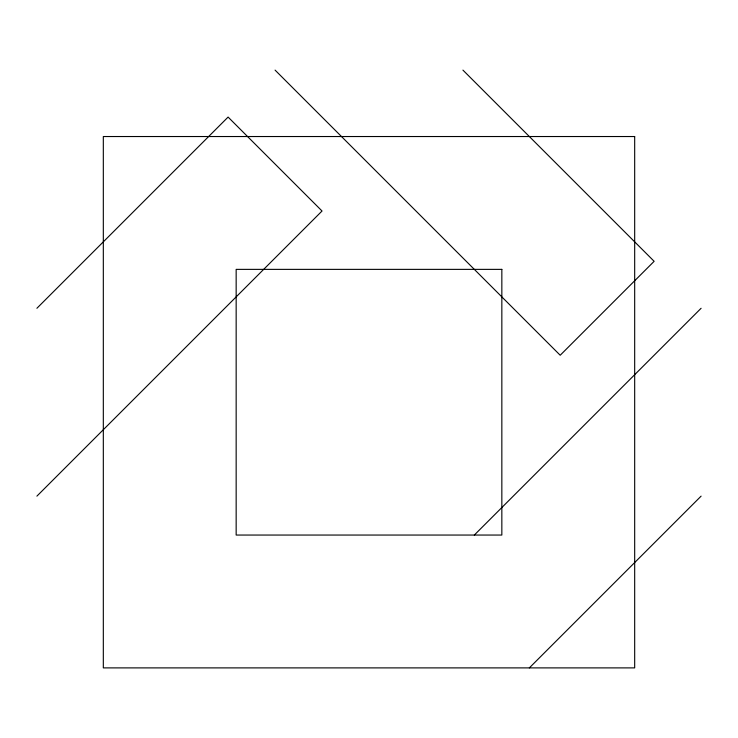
<?xml version="1.0" encoding="UTF-8"?>
<svg xmlns="http://www.w3.org/2000/svg" width="738" height="738" viewBox="0 0 738 738"><rect width="100%" height="100%" fill="white"/><g stroke="black" fill="none" stroke-linecap="round" stroke-linejoin="round"><path stroke-width="1.11" d="M36.9 308.281L228.097 117.074L322.036 211.013L36.9 496.139M474.331 535.05L701.1 308.281M529.349 667.89L701.1 496.139M462.929 70.11L654.136 261.307L560.197 355.246L275.071 70.11M634.68 136.53L103.32 136.53L103.32 667.89L634.68 667.89L634.68 136.53M501.84 269.37L236.16 269.37L236.16 535.05L501.84 535.05L501.84 269.37"/></g></svg>
